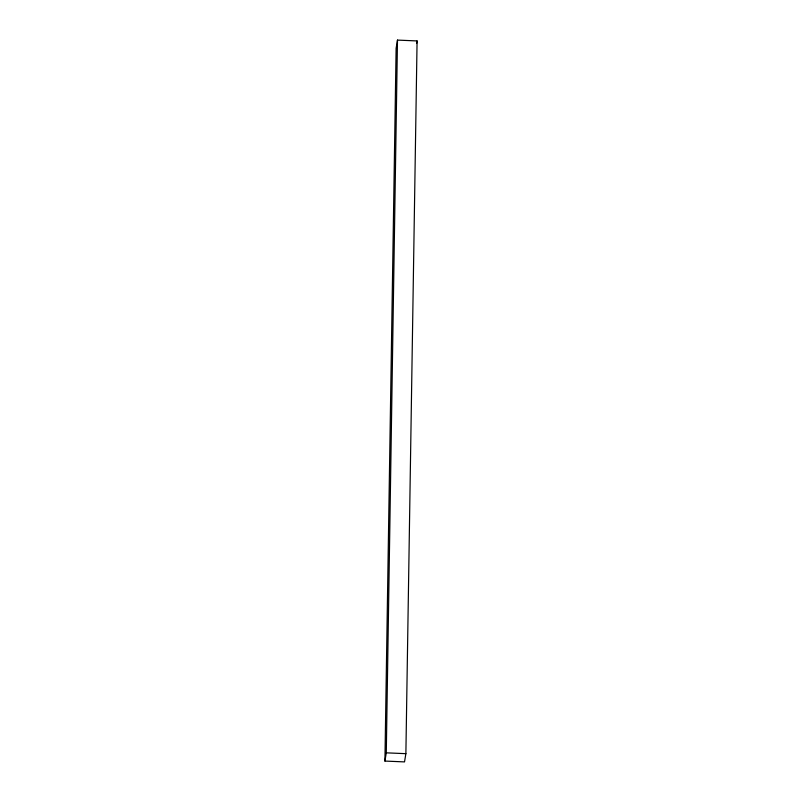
<?xml version="1.0" encoding="UTF-8"?>
<svg xmlns="http://www.w3.org/2000/svg" width="802" height="802" viewBox="0 0 802 802"><rect width="100%" height="100%" fill="white"/><g stroke="black" fill="none" stroke-linecap="round" stroke-linejoin="round"><path stroke-width="1.2" d="M384.92 761.068L396.118 48.331L397.481 40.1L417.08 40.932L405.882 753.669L404.519 761.9L384.92 761.068L386.283 752.837L397.481 40.1M416.689 43.278L417.08 40.932M386.283 752.837L405.882 753.669"/></g></svg>
